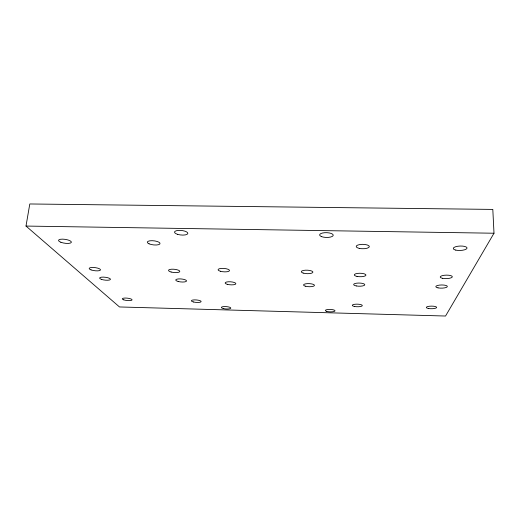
<?xml version="1.0" encoding="UTF-8"?>
<svg xmlns="http://www.w3.org/2000/svg" width="520" height="520" viewBox="0 0 520 520"><rect width="100%" height="100%" fill="white"/><g stroke="black" fill="none" stroke-linecap="round" stroke-linejoin="round"><path stroke-width="0.78" d="M26 226.064L29.796 203.97L492.81 209.411L494 233.227L445.543 316.03L119.496 306.956L26 226.064L494 233.227M303.154 273.072A5.811 1.748 2.2 0 0 312.774 272.512A5.811 1.748 2.2 0 0 305.409 270.192A5.811 1.748 2.2 0 0 303.154 273.072M305.279 286.169A5.473 1.547 2.2 0 0 314.34 285.708A5.473 1.547 2.2 0 0 307.424 283.627A5.473 1.547 2.2 0 0 305.279 286.169M220.383 271.258A5.74 1.703 4.3 0 0 229.476 270.706A5.74 1.703 4.3 0 0 221.5 268.398A5.74 1.703 4.3 0 0 220.383 271.258M227.26 284.303A5.402 1.515 4.1 0 0 235.853 283.842A5.402 1.515 4.1 0 0 228.397 281.775A5.402 1.515 4.1 0 0 227.26 284.303M438.022 287.865A5.785 1.593 -0.8 0 0 447.317 286.709A5.785 1.593 -0.8 0 0 439.433 285.11A5.785 1.593 -0.8 0 0 438.022 287.865M123.799 299.865A4.921 1.19 6 0 0 131.944 300.092A4.921 1.19 6 0 0 125.847 298.051A4.921 1.19 6 0 0 123.799 299.865M356.265 285.935A5.596 1.586 1 0 0 364.812 284.778A5.596 1.586 1 0 0 356.59 283.192A5.596 1.586 1 0 0 356.265 285.935M101.387 279.351A5.473 1.443 6.8 0 0 110.357 279.578A5.473 1.443 6.8 0 0 103.402 277.115A5.473 1.443 6.8 0 0 101.387 279.351M193.505 301.983A4.907 1.235 4.7 0 0 201.136 301.632A4.907 1.235 4.7 0 0 194.136 299.891A4.907 1.235 4.7 0 0 193.505 301.983M354.634 306.501A5.044 1.294 1.3 0 0 362.329 305.597A5.044 1.294 1.3 0 0 354.9 304.265A5.044 1.294 1.3 0 0 354.634 306.501M178.178 281.483A5.441 1.508 5.2 0 0 186.55 281.002A5.441 1.508 5.2 0 0 178.692 278.909A5.441 1.508 5.2 0 0 178.178 281.483M428.331 308.471A5.194 1.3 -0.2 0 0 436.637 307.574A5.194 1.3 -0.2 0 0 429.475 306.235A5.194 1.3 -0.2 0 0 428.331 308.471M357.019 276.413A5.85 1.736 0.9 0 0 365.963 275.125A5.85 1.736 0.9 0 0 357.376 273.416A5.85 1.736 0.9 0 0 357.019 276.413M442.513 278.311A6.065 1.742 -1.2 0 0 452.276 277.024A6.065 1.742 -1.2 0 0 444.06 275.294A6.065 1.742 -1.2 0 0 442.513 278.311M359.236 248.378A6.604 2.21 0.5 0 0 369.356 246.675A6.604 2.21 0.5 0 0 359.691 244.562A6.604 2.21 0.5 0 0 359.236 248.378M455.78 250.107A6.883 2.21 -2.1 0 0 466.941 248.391A6.883 2.21 -2.1 0 0 457.75 246.259A6.883 2.21 -2.1 0 0 455.78 250.107M149.078 243.828A6.422 2.061 6.4 0 0 159.809 244.042A6.422 2.061 6.4 0 0 152.139 240.689A6.422 2.061 6.4 0 0 149.078 243.828M171.106 272.019A5.688 1.638 5.5 0 0 179.816 271.479A5.688 1.638 5.5 0 0 171.555 269.211A5.688 1.638 5.5 0 0 171.106 272.019M60.859 242.261A6.506 1.95 8.4 0 0 71.305 242.469A6.506 1.95 8.4 0 0 62.693 239.142A6.506 1.95 8.4 0 0 60.859 242.261M91.065 269.9A5.727 1.567 7.2 0 0 100.412 270.127A5.727 1.567 7.2 0 0 93.048 267.456A5.727 1.567 7.2 0 0 91.065 269.9M223.249 308.536A4.764 1.177 4 0 0 230.802 308.224A4.764 1.177 4 0 0 224.192 306.572A4.764 1.177 4 0 0 223.249 308.536M326.781 311.396A4.849 1.209 1.9 0 0 334.88 311.09A4.849 1.209 1.9 0 0 328.9 309.433A4.849 1.209 1.9 0 0 326.781 311.396M321.653 236.659A6.812 2.392 1.4 0 0 333.015 235.807A6.812 2.392 1.4 0 0 324.61 232.713A6.812 2.392 1.4 0 0 321.653 236.659M177.535 234.325A6.688 2.275 5.8 0 0 187.837 233.474A6.688 2.275 5.8 0 0 178.191 230.431A6.688 2.275 5.8 0 0 177.535 234.325"/></g></svg>
